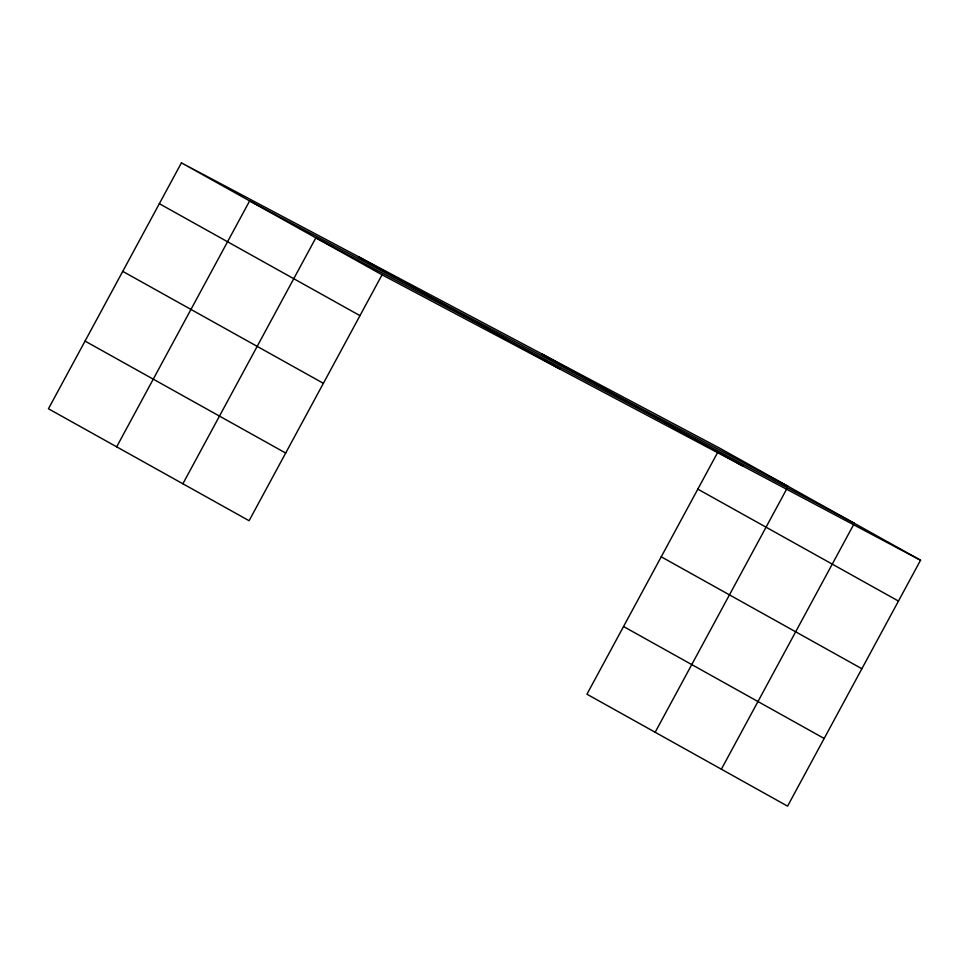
<?xml version="1.0" encoding="UTF-8"?>
<svg xmlns="http://www.w3.org/2000/svg" width="969" height="969" viewBox="0 0 969 969"><rect width="100%" height="100%" fill="white"/><g stroke="black" fill="none" stroke-linecap="round" stroke-linejoin="round"><path stroke-width="1.45" d="M181.421 162.853L48.45 408.773L249.094 520.716L382.052 274.796L181.421 162.853L719.906 448.284L920.55 560.227L787.579 806.147L586.948 694.204L717.775 452.232M116.668 446.83L249.639 200.91L788.124 486.341M182.875 483.773L315.846 237.853L854.343 523.284L721.372 769.204M655.165 732.261L786.707 488.982M382.052 274.796L920.55 560.227M542.204 354.085L742.848 466.041M359.124 257.039L559.755 368.995M697.825 489.127L898.469 601.071M159.34 203.696L359.971 315.64M661.233 556.8L861.877 668.743M122.748 271.368L323.38 383.312M623.539 626.519L824.171 738.475M85.042 341.088L285.685 453.044"/></g></svg>
